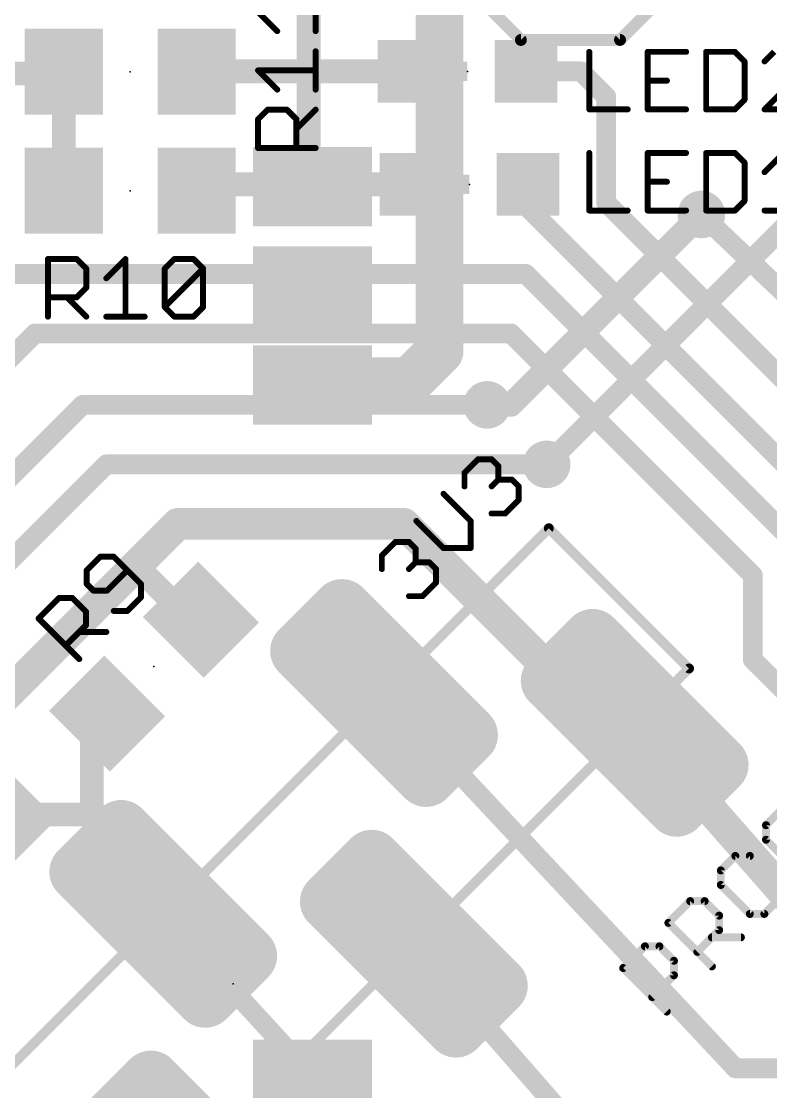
# Model space of a CAD drawing. Extents: x -1.6 to 81.6, y -2 to 51.3.
# Drawn here: x 16.59 to 26.19, y 25.95 to 39.66 of the extents above; entities that cross this region are included whole.
import ezdxf

# ---------------------------------------------------------------- set-up
doc = ezdxf.new("R2010")
doc.units = 0
for name, color, linetype in [('1', 22, 'CONTINUOUS'), ('16', 175, 'CONTINUOUS'), ('18', 82, 'CONTINUOUS'), ('21', 253, 'CONTINUOUS'), ('23', 7, 'CONTINUOUS'), ('25', 253, 'CONTINUOUS')]:
    doc.layers.add(name, color=color, linetype=linetype)

# ---------------------------------------------------------------- blocks, each defined once
blk = doc.blocks.new('RECT')
blk.add_solid([(-0.5, -0.5), (0.5, -0.5), (-0.5, 0.5), (0.5, 0.5)])
blk = doc.blocks.new('RECT487680X243840R50')
at = {"const_width": 0.381}
blk.add_lwpolyline([(1.3335, -0.381), (1.3335, 0.381, 0.4142), (1.143, 0.5715), (-1.143, 0.5715, 0.4142), (-1.3335, 0.381), (-1.3335, -0.381, 0.4142), (-1.143, -0.5715), (1.143, -0.5715, 0.4142)], format="xyb", close=True, dxfattribs=at)
blk.add_solid([(-1.1684, -0.4064), (1.1684, -0.4064), (-1.1684, 0.4064), (1.1684, 0.4064)])
blk = doc.blocks.new('ROUNDV')
at = {"const_width": 0.5}
blk.add_lwpolyline([(0, -0.25, 1), (0, 0.25, 1), (0, -0.25)], format="xyb", dxfattribs=at)

msp = doc.modelspace()

# ---------------------------------------------------------------- linework, layer by layer
at = {"layer": '1'}
for points, const_width in [([(17.0076, 38.9908), (16.0932, 38.9908)], 0.3048), ([(17.0076, 38.9908), (17.1096, 38.9908)], 0.3048), ([(17.1096, 38.9908), (17.1332, 39.0144)], 0.3048), ([(17.1332, 37.4904), (17.1332, 39.0144)], 0.3048), ([(18.8332, 39.0144), (18.8374, 39.0186)], 0.3048), ([(18.8374, 39.0186), (21.5526, 39.0186)], 0.3048), ([(23.7566, 39.0186), (23.0526, 39.0186)], 0.254), ([(23.7566, 39.0186), (24.0792, 38.696)], 0.254), ([(24.0792, 38.696), (24.0792, 37.338)], 0.254), ([(18.8332, 37.4904), (18.9136, 37.5708)], 0.3048), ([(18.9136, 37.5708), (21.578, 37.5708)], 0.3048), ([(23.078, 37.3983), (23.078, 37.5708)], 0.254), ([(23.078, 37.2724), (23.078, 37.5708)], 0.254), ([(17.1332, 37.4904), (17.0076, 37.3648)], 0.3048), ([(24.0792, 37.338), (27.9722, 33.445)], 0.254), ([(33.3756, 26.9748), (23.078, 37.2724)], 0.254), ([(28.3464, 34.29), (25.2984, 37.1856)], 0.254), ([(23.05, 36.4236), (16.1544, 36.4236)], 0.254), ([(27.1272, 32.3464), (23.05, 36.4236)], 0.254), ([(16.1544, 35.052), (16.764, 35.6616)], 0.254), ([(21.78, 35.6616), (16.764, 35.6616)], 0.254), ([(21.78, 35.6616), (22.86, 35.6616)], 0.254), ([(22.86, 35.6616), (25.9588, 32.5628)], 0.254), ([(17.3736, 34.7472), (11.43, 28.8036)], 0.254), ([(22.5552, 34.7472), (17.3736, 34.7472)], 0.254), ([(17.6784, 33.9852), (11.7348, 28.0416)], 0.254), ([(22.7076, 33.9852), (17.6784, 33.9852)], 0.254), ([(23.3172, 33.9852), (22.7076, 33.9852)], 0.254), ([(18.5928, 33.2232), (18.0594, 32.6898)], 0.4064), ([(21.4884, 33.2232), (18.5928, 33.2232)], 0.4064), ([(23.427, 31.2846), (21.4884, 33.2232)], 0.4064), ([(18.0594, 32.6898), (16.9926, 31.623)], 0.4064), ([(18.7538, 31.9954), (18.0594, 32.6898)], 0.3048), ([(25.9588, 32.5628), (25.9588, 31.4828)], 0.254), ([(18.889, 31.9954), (18.7538, 31.9954)], 0.3048), ([(16.9926, 31.623), (13.1064, 27.7368)], 0.4064), ([(17.0659, 31.623), (16.9926, 31.623)], 0.254), ([(24.4447, 30.675), (23.427, 31.2846)], 0.6096), ([(26.6192, 30.8224), (25.9588, 31.4828)], 0.254), ([(21.2344, 31.0569), (25.7361, 26.2504)], 0.254), ([(17.4916, 30.598), (17.687, 30.7934)], 0.3048), ([(26.6209, 28.194), (24.4447, 30.675)], 0.4064), ([(17.4916, 29.5003), (17.4916, 30.598)], 0.3048), ([(17.4916, 29.5003), (16.3939, 29.5003)], 0.3048), ([(18.406, 28.2284), (17.4916, 29.5003)], 0.3048), ([(18.406, 28.2284), (21.7048, 24.6248)], 0.254), ([(21.6162, 27.8466), (23.7204, 25.4376)], 0.254), ([(25.7361, 26.2504), (25.908, 26.2504)], 0.254), ([(30.2768, 26.2504), (25.908, 26.2504)], 0.254)]:
    msp.add_lwpolyline(points, dxfattribs=dict(at, const_width=const_width))
for points, const_width in [([(17.0076, 39.067, 1), (17.0076, 38.9146)], 0.1524), ([(17.0076, 38.9146, 1), (17.0076, 39.067)], 0.1524), ([(17.0557, 39.0447, 1), (17.1635, 38.9369)], 0.1524), ([(17.2094, 39.0144, 1), (17.057, 39.0144)], 0.1524), ([(17.1871, 38.9605, 1), (17.0793, 39.0683)], 0.1524), ([(17.1096, 38.9146, 1), (17.1096, 39.067)], 0.1524), ([(18.7793, 39.0683, 1), (18.8871, 38.9605)], 0.1524), ([(18.8374, 39.0948, 1), (18.8374, 38.9424)], 0.1524), ([(18.8913, 38.9647, 1), (18.7835, 39.0725)], 0.1524), ([(21.5526, 38.9424, 1), (21.5526, 39.0948)], 0.1524), ([(23.0526, 39.0821, 1), (23.0526, 38.9551)], 0.127), ([(23.8015, 39.0635, 1), (23.7117, 38.9737)], 0.127), ([(23.7566, 38.9551, 1), (23.7566, 39.0821)], 0.127), ([(24.1427, 38.696, 1), (24.0157, 38.696)], 0.127), ([(24.0343, 38.6511, 1), (24.1241, 38.7409)], 0.127), ([(18.9136, 37.647, 1), (18.9136, 37.4946)], 0.1524), ([(18.9675, 37.5169, 1), (18.8597, 37.6247)], 0.1524), ([(21.578, 37.4946, 1), (21.578, 37.647)], 0.1524), ([(23.1415, 37.5708, 1), (23.0145, 37.5708)], 0.127), ([(23.1415, 37.5708, 1), (23.0145, 37.5708)], 0.127), ([(17.057, 37.4904, 1), (17.2094, 37.4904)], 0.1524), ([(17.1871, 37.4365, 1), (17.0793, 37.5443)], 0.1524), ([(18.7793, 37.5443, 1), (18.8871, 37.4365)], 0.1524), ([(16.9537, 37.4187, 1), (17.0615, 37.3109)], 0.1524), ([(23.0145, 37.3983, 1), (23.1415, 37.3983)], 0.127), ([(24.1241, 37.3829, 1), (24.0343, 37.2931)], 0.127), ([(23.1229, 37.3173, 1), (23.0331, 37.2275)], 0.127), ([(23.0145, 37.2724, 1), (23.1415, 37.2724)], 0.127), ([(24.0157, 37.338, 1), (24.1427, 37.338)], 0.127), ([(25.3421, 37.2316, 1), (25.2547, 37.1396)], 0.127), ([(23.0949, 36.4685, 1), (23.0051, 36.3787)], 0.127), ([(23.05, 36.3601, 1), (23.05, 36.4871)], 0.127), ([(16.764, 35.7251, 1), (16.764, 35.5981)], 0.127), ([(16.8089, 35.6167, 1), (16.7191, 35.7065)], 0.127), ([(21.78, 35.7251, 1), (21.78, 35.5981)], 0.127), ([(21.78, 35.5981, 1), (21.78, 35.7251)], 0.127), ([(22.9049, 35.7065, 1), (22.8151, 35.6167)], 0.127), ([(22.86, 35.5981, 1), (22.86, 35.7251)], 0.127), ([(17.3736, 34.8107, 1), (17.3736, 34.6837)], 0.127), ([(17.4185, 34.7023, 1), (17.3287, 34.7921)], 0.127), ([(22.5552, 34.6837, 1), (22.5552, 34.8107)], 0.127), ([(17.6784, 34.0487, 1), (17.6784, 33.9217)], 0.127), ([(17.7233, 33.9403, 1), (17.6335, 34.0301)], 0.127), ([(22.7076, 34.0487, 1), (22.7076, 33.9217)], 0.127), ([(22.7076, 33.9217, 1), (22.7076, 34.0487)], 0.127), ([(23.3172, 33.9217, 1), (23.3172, 34.0487)], 0.127), ([(18.5928, 33.3248, 1), (18.5928, 33.1216)], 0.2032), ([(18.6646, 33.1514, 1), (18.521, 33.295)], 0.2032), ([(21.5602, 33.295, 1), (21.4166, 33.1514)], 0.2032), ([(21.4884, 33.1216, 1), (21.4884, 33.3248)], 0.2032), ([(17.9876, 32.7616, 1), (18.1312, 32.618)], 0.2032), ([(18.1312, 32.618, 1), (17.9876, 32.7616)], 0.2032), ([(18.1133, 32.7437, 1), (18.0055, 32.6359)], 0.1524), ([(26.0223, 32.5628, 1), (25.8953, 32.5628)], 0.127), ([(25.9139, 32.5179, 1), (26.0037, 32.6077)], 0.127), ([(18.7538, 32.0716, 1), (18.7538, 31.9192)], 0.1524), ([(18.6999, 31.9416, 1), (18.8076, 32.0493)], 0.1524), ([(18.889, 31.9192, 1), (18.889, 32.0716)], 0.1524), ([(17.0644, 31.5512, 1), (16.9208, 31.6948)], 0.2032), ([(16.9208, 31.6948, 1), (17.0644, 31.5512)], 0.2032), ([(16.9926, 31.6865, 1), (16.9926, 31.5595)], 0.127), ([(17.0659, 31.5595, 1), (17.0659, 31.6865)], 0.127), ([(23.5053, 31.4154, 1), (23.3487, 31.1539)], 0.3048), ([(26.0037, 31.5277, 1), (25.9139, 31.4379)], 0.127), ([(25.8953, 31.4828, 1), (26.0223, 31.4828)], 0.127), ([(23.3551, 31.2128, 1), (23.4988, 31.3565)], 0.2032), ([(21.2807, 31.1003, 1), (21.1881, 31.0134)], 0.127), ([(17.7408, 30.7395, 1), (17.6331, 30.8472)], 0.1524), ([(24.3664, 30.5443, 1), (24.523, 30.8058)], 0.3048), ([(24.521, 30.742, 1), (24.3683, 30.608)], 0.2032), ([(17.5678, 30.598, 1), (17.4154, 30.598)], 0.1524), ([(17.4377, 30.6519, 1), (17.5455, 30.5441)], 0.1524), ([(17.5534, 29.5448, 1), (17.4297, 29.4558)], 0.1524), ([(17.4916, 29.4241, 1), (17.4916, 29.5765)], 0.1524), ([(17.4154, 29.5003, 1), (17.5678, 29.5003)], 0.1524), ([(18.3441, 28.1839, 1), (18.4678, 28.2729)], 0.1524), ([(18.4528, 28.2713, 1), (18.3591, 28.1855)], 0.127), ([(21.6641, 27.8884, 1), (21.5684, 27.8048)], 0.127), ([(25.7361, 26.3139, 1), (25.7361, 26.1869)], 0.127), ([(25.6897, 26.207, 1), (25.7824, 26.2938)], 0.127), ([(25.908, 26.3139, 1), (25.908, 26.1869)], 0.127), ([(25.908, 26.1869, 1), (25.908, 26.3139)], 0.127)]:
    msp.add_lwpolyline(points, format="xyb", dxfattribs=dict(at, const_width=const_width))
at = {"layer": '16'}
for points, const_width in [([(21.9456, 38.4048), (21.9456, 40.8432)], 0.6096), ([(20.2692, 37.592), (20.2692, 40.386)], 0.3048), ([(21.9456, 35.433), (21.9456, 38.4048)], 0.6096), ([(20.32, 37.5412), (20.2692, 37.592)], 0.3048), ([(22.86, 34.7472), (25.2984, 37.1856)], 0.3048), ([(26.5176, 37.1856), (23.622, 34.29)], 0.254), ([(21.5646, 35.052), (21.9456, 35.433)], 0.6096), ([(20.32, 35.0012), (20.3708, 35.052)], 0.6096), ([(20.3708, 35.052), (21.336, 35.052)], 0.6096), ([(21.336, 35.052), (21.5646, 35.052)], 0.6096), ([(22.5552, 34.7472), (22.86, 34.7472)], 0.3048), ([(23.622, 34.29), (23.3172, 33.9852)], 0.254)]:
    msp.add_lwpolyline(points, dxfattribs=dict(at, const_width=const_width))
for points, const_width in [([(22.098, 38.4048, 1), (21.7932, 38.4048)], 0.3048), ([(21.7932, 38.4048, 1), (22.098, 38.4048)], 0.3048), ([(20.3231, 37.6459, 1), (20.2153, 37.5381)], 0.1524), ([(20.193, 37.592, 1), (20.3454, 37.592)], 0.1524), ([(20.2661, 37.4873, 1), (20.3739, 37.5951)], 0.1524), ([(25.3523, 37.1317, 1), (25.2445, 37.2395)], 0.1524), ([(22.0534, 35.3252, 1), (21.8378, 35.5408)], 0.3048), ([(21.7932, 35.433, 1), (22.098, 35.433)], 0.3048), ([(20.2122, 35.109, 1), (20.4278, 34.8934)], 0.3048), ([(20.3708, 35.2044, 1), (20.3708, 34.8996)], 0.3048), ([(20.4786, 34.9442, 1), (20.263, 35.1598)], 0.3048), ([(21.336, 35.2044, 1), (21.336, 34.8996)], 0.3048), ([(21.336, 34.8996, 1), (21.336, 35.2044)], 0.3048), ([(21.4568, 35.1598, 1), (21.6724, 34.9442)], 0.3048), ([(21.5646, 34.8996, 1), (21.5646, 35.2044)], 0.3048), ([(22.5552, 34.8234, 1), (22.5552, 34.671)], 0.1524), ([(22.8061, 34.8011, 1), (22.9139, 34.6933)], 0.1524), ([(22.86, 34.671, 1), (22.86, 34.8234)], 0.1524), ([(23.6669, 34.2451, 1), (23.5771, 34.3349)], 0.127), ([(23.5771, 34.3349, 1), (23.6669, 34.2451)], 0.127), ([(23.2723, 34.0301, 1), (23.3621, 33.9403)], 0.127)]:
    msp.add_lwpolyline(points, format="xyb", dxfattribs=dict(at, const_width=const_width))
at = {"layer": '21'}
for points, const_width in [([(22.352, 40.0558), (22.987, 39.4208)], 0.1524), ([(24.892, 40.0558), (24.257, 39.4208)], 0.1524), ([(24.257, 39.4208), (22.987, 39.4208)], 0.1524), ([(13.4668, 23.2893), (23.3451, 33.1676)], 0.127), ([(23.3451, 33.1676), (25.1412, 31.3715)], 0.127), ([(25.1412, 31.3715), (15.2629, 21.4932)], 0.127)]:
    msp.add_lwpolyline(points, dxfattribs=dict(at, const_width=const_width))
for points, const_width in [([(22.987, 39.4589, 1), (22.987, 39.3827)], 0.0762), ([(22.9601, 39.3939, 1), (23.0139, 39.4477)], 0.0762), ([(24.2301, 39.4477, 1), (24.2839, 39.3939)], 0.0762), ([(24.257, 39.3827, 1), (24.257, 39.4589)], 0.0762), ([(23.3676, 33.19, 1), (23.3227, 33.1451)], 0.0635), ([(23.3676, 33.1451, 1), (23.3227, 33.19)], 0.0635), ([(25.1636, 31.3491, 1), (25.1187, 31.394)], 0.0635), ([(25.1187, 31.3491, 1), (25.1636, 31.394)], 0.0635)]:
    msp.add_lwpolyline(points, format="xyb", dxfattribs=dict(at, const_width=const_width))
at = {"layer": '23'}
for p in [(17.9832, 39.0144), (22.3026, 39.0186), (22.328, 37.5708), (17.9832, 37.4904), (18.288, 31.3944), (19.304, 27.3304)]:
    msp.add_point(p, dxfattribs=at)
at = {"layer": '25'}
for points, const_width in [([(20.3581, 39.5333), (20.3581, 40.0248)], 0.0762), ([(19.8666, 39.5333), (19.6209, 39.7791)], 0.0762), ([(20.3581, 38.7849), (20.3581, 39.2764)], 0.0762), ([(23.8633, 39.2685), (23.8633, 38.5313)], 0.0762), ([(25.1032, 39.2685), (24.6117, 39.2685)], 0.0762), ([(24.6117, 39.2685), (24.6117, 38.5313)], 0.0762), ([(25.3601, 39.2685), (25.3601, 38.5313)], 0.0762), ([(25.7287, 39.2685), (25.3601, 39.2685)], 0.0762), ([(25.8516, 39.1457), (25.7287, 39.2685)], 0.0762), ([(26.2314, 39.2685), (26.1085, 39.1457)], 0.0762), ([(19.8666, 38.7849), (19.6209, 39.0307)], 0.0762), ([(19.6209, 39.0307), (20.3581, 39.0307)], 0.0762), ([(25.8516, 38.6542), (25.8516, 39.1457)], 0.0762), ([(24.6117, 38.8999), (24.8575, 38.8999)], 0.0762), ([(26.1085, 38.5313), (26.6, 39.0228)], 0.0762), ([(25.7287, 38.5313), (25.8516, 38.6542)], 0.0762), ([(19.6209, 38.4051), (19.7437, 38.528)], 0.0762), ([(19.7437, 38.528), (19.9895, 38.528)], 0.0762), ([(19.9895, 38.528), (20.1124, 38.4051)], 0.0762), ([(20.1124, 38.2822), (20.3581, 38.528)], 0.0762), ([(23.8633, 38.5313), (24.3548, 38.5313)], 0.0762), ([(24.6117, 38.5313), (25.1032, 38.5313)], 0.0762), ([(25.3601, 38.5313), (25.7287, 38.5313)], 0.0762), ([(26.6, 38.5313), (26.1085, 38.5313)], 0.0762), ([(19.6209, 38.0365), (19.6209, 38.4051)], 0.0762), ([(20.1124, 38.4051), (20.1124, 38.0365)], 0.0762), ([(20.3581, 38.0365), (19.6209, 38.0365)], 0.0762), ([(23.8633, 37.9731), (23.8633, 37.2359)], 0.0762), ([(25.1032, 37.9731), (24.6117, 37.9731)], 0.0762), ([(24.6117, 37.9731), (24.6117, 37.2359)], 0.0762), ([(25.3601, 37.9731), (25.3601, 37.2359)], 0.0762), ([(25.7287, 37.9731), (25.3601, 37.9731)], 0.0762), ([(25.8516, 37.8503), (25.7287, 37.9731)], 0.0762), ([(26.1085, 37.7274), (26.3543, 37.9731)], 0.0762), ([(25.8516, 37.3588), (25.8516, 37.8503)], 0.0762), ([(24.6117, 37.6045), (24.8575, 37.6045)], 0.0762), ([(25.7287, 37.2359), (25.8516, 37.3588)], 0.0762), ([(23.8633, 37.2359), (24.3548, 37.2359)], 0.0762), ([(24.6117, 37.2359), (25.1032, 37.2359)], 0.0762), ([(25.3601, 37.2359), (25.7287, 37.2359)], 0.0762), ([(26.1085, 37.2359), (26.6, 37.2359)], 0.0762), ([(16.9291, 35.8775), (16.9291, 36.6147)], 0.0762), ([(16.9291, 36.6147), (17.2977, 36.6147)], 0.0762), ([(17.2977, 36.6147), (17.4206, 36.4919)], 0.0762), ([(17.6775, 36.369), (17.9233, 36.6147)], 0.0762), ([(17.9233, 36.6147), (17.9233, 35.8775)], 0.0762), ([(18.4259, 36.4919), (18.5488, 36.6147)], 0.0762), ([(18.5488, 36.6147), (18.7945, 36.6147)], 0.0762), ([(18.7945, 36.6147), (18.9174, 36.4919)], 0.0762), ([(17.4206, 36.4919), (17.4206, 36.2461)], 0.0762), ([(18.4259, 36.0004), (18.4259, 36.4919)], 0.0762), ([(18.4259, 36.0004), (18.9174, 36.4919)], 0.0762), ([(18.9174, 36.4919), (18.9174, 36.0004)], 0.0762), ([(17.4206, 36.2461), (17.2977, 36.1232)], 0.0762), ([(17.2977, 36.1232), (16.9291, 36.1232)], 0.0762), ([(17.1748, 36.1232), (17.4206, 35.8775)], 0.0762), ([(17.6775, 35.8775), (18.169, 35.8775)], 0.0762), ([(18.5488, 35.8775), (18.4259, 36.0004)], 0.0762), ([(18.7945, 35.8775), (18.5488, 35.8775)], 0.0762), ([(18.9174, 36.0004), (18.7945, 35.8775)], 0.0762), ([(22.2648, 33.8769), (22.4386, 34.0506)], 0.0762), ([(22.4386, 34.0506), (22.6123, 34.0506)], 0.0762), ([(22.6123, 34.0506), (22.6992, 33.9638)], 0.0762), ([(22.6992, 33.9638), (22.6992, 33.79)], 0.0762), ([(22.2648, 33.7031), (22.2648, 33.8769)], 0.0762), ([(22.6992, 33.79), (22.6123, 33.7031)], 0.0762), ([(22.6992, 33.79), (22.873, 33.79)], 0.0762), ([(22.873, 33.79), (22.9599, 33.7031)], 0.0762), ([(22.9599, 33.7031), (22.9599, 33.5293)], 0.0762), ([(22.3438, 33.2608), (21.9962, 33.6083)], 0.0762), ([(22.9599, 33.5293), (22.7861, 33.3556)], 0.0762), ([(22.7861, 33.3556), (22.6123, 33.3556)], 0.0762), ([(21.6487, 33.2608), (21.9962, 32.9133)], 0.0762), ([(22.3438, 32.9133), (22.3438, 33.2608)], 0.0762), ([(21.2064, 32.8185), (21.3801, 32.9922)], 0.0762), ([(21.3801, 32.9922), (21.5539, 32.9922)], 0.0762), ([(21.5539, 32.9922), (21.6408, 32.9053)], 0.0762), ([(21.6408, 32.9053), (21.6408, 32.7316)], 0.0762), ([(21.9962, 32.9133), (22.3438, 32.9133)], 0.0762), ([(17.5993, 32.8027), (17.4255, 32.6289)], 0.0762), ([(17.7731, 32.8027), (17.5993, 32.8027)], 0.0762), ([(18.1206, 32.4551), (17.7731, 32.8027)], 0.0762), ([(21.2064, 32.6447), (21.2064, 32.8185)], 0.0762), ([(21.6408, 32.7316), (21.5539, 32.6447)], 0.0762), ([(21.6408, 32.7316), (21.8146, 32.7316)], 0.0762), ([(21.8146, 32.7316), (21.9015, 32.6447)], 0.0762), ([(17.4255, 32.6289), (17.4255, 32.4551)], 0.0762), ([(17.6862, 32.3683), (17.9468, 32.6289)], 0.0762), ([(21.9015, 32.6447), (21.9014, 32.4709)], 0.0762), ([(17.4255, 32.4551), (17.5124, 32.3683)], 0.0762), ([(18.1206, 32.2814), (18.1206, 32.4551)], 0.0762), ([(21.9014, 32.4709), (21.7277, 32.2972)], 0.0762), ([(17.5124, 32.3683), (17.6862, 32.3683)], 0.0762), ([(16.8094, 32.0128), (17.0701, 32.2735)], 0.0762), ([(17.0701, 32.2735), (17.2439, 32.2735)], 0.0762), ([(17.2439, 32.2735), (17.4176, 32.0997)], 0.0762), ([(17.9468, 32.1076), (18.1206, 32.2814)], 0.0762), ([(21.7277, 32.2972), (21.5539, 32.2972)], 0.0762), ([(17.4176, 32.0997), (17.4176, 31.9259)], 0.0762), ([(17.7731, 32.1076), (17.9468, 32.1076)], 0.0762), ([(17.3307, 31.4915), (16.8094, 32.0128)], 0.0762), ([(17.4176, 31.9259), (17.157, 31.6653)], 0.0762), ([(17.3307, 31.8391), (17.6783, 31.8391)], 0.0762), ([(26.3126, 29.5494), (26.1268, 29.3636)], 0.1016), ([(26.1268, 29.3636), (26.1268, 29.1779)], 0.1016), ([(26.1268, 29.1779), (26.4983, 28.8064)], 0.1016), ([(25.7338, 28.9705), (25.548, 28.7848)], 0.1016), ([(25.9195, 28.9705), (25.7338, 28.9705)], 0.1016), ([(26.291, 28.599), (25.9195, 28.9705)], 0.1016), ([(25.548, 28.7848), (25.548, 28.599)], 0.1016), ([(25.548, 28.599), (25.9195, 28.2275)], 0.1016), ([(24.8763, 28.1131), (25.1549, 28.3917)], 0.1016), ([(25.1549, 28.3917), (25.3407, 28.3917)], 0.1016), ([(25.3407, 28.3917), (25.5264, 28.206)], 0.1016), ([(26.1053, 28.2275), (26.291, 28.4133)], 0.1016), ([(25.5264, 28.206), (25.5264, 28.0202)], 0.1016), ([(25.9195, 28.2275), (26.1053, 28.2275)], 0.1016), ([(25.4336, 27.5558), (24.8763, 28.1131)], 0.1016), ([(25.5264, 28.0202), (25.2478, 27.7416)], 0.1016), ([(25.4336, 27.9273), (25.8051, 27.9273)], 0.1016), ([(24.2975, 27.5343), (24.5761, 27.8129)], 0.1016), ([(24.5761, 27.8129), (24.7619, 27.8129)], 0.1016), ([(24.7619, 27.8129), (24.9476, 27.6272)], 0.1016), ([(24.8547, 26.977), (24.2975, 27.5343)], 0.1016), ([(24.9476, 27.6272), (24.9476, 27.4414)], 0.1016), ([(24.9476, 27.4414), (24.669, 27.1628)], 0.1016)]:
    msp.add_lwpolyline(points, dxfattribs=dict(at, const_width=const_width))
for points, const_width in [([(19.8531, 39.5199, 1), (19.8801, 39.5468)], 0.0381), ([(20.3391, 39.5333, 1), (20.3772, 39.5333)], 0.0381), ([(20.3772, 39.2764, 1), (20.3391, 39.2764)], 0.0381), ([(23.8824, 39.2685, 1), (23.8443, 39.2685)], 0.0381), ([(24.6117, 39.2876, 1), (24.6117, 39.2495)], 0.0381), ([(24.6308, 39.2685, 1), (24.5927, 39.2685)], 0.0381), ([(25.1032, 39.2495, 1), (25.1032, 39.2876)], 0.0381), ([(25.3601, 39.2876, 1), (25.3601, 39.2495)], 0.0381), ([(25.3792, 39.2685, 1), (25.3411, 39.2685)], 0.0381), ([(25.7422, 39.282, 1), (25.7153, 39.2551)], 0.0381), ([(25.7287, 39.2495, 1), (25.7287, 39.2876)], 0.0381), ([(19.6209, 39.0497, 1), (19.6209, 39.0116)], 0.0381), ([(19.6343, 39.0441, 1), (19.6074, 39.0172)], 0.0381), ([(20.3581, 39.0116, 1), (20.3581, 39.0497)], 0.0381), ([(25.8707, 39.1457, 1), (25.8326, 39.1457)], 0.0381), ([(25.8381, 39.1322, 1), (25.8651, 39.1591)], 0.0381), ([(26.0951, 39.1591, 1), (26.122, 39.1322)], 0.0381), ([(24.6117, 38.919, 1), (24.6117, 38.8809)], 0.0381), ([(24.8575, 38.8809, 1), (24.8575, 38.919)], 0.0381), ([(19.8531, 38.7714, 1), (19.8801, 38.7984)], 0.0381), ([(20.3391, 38.7849, 1), (20.3772, 38.7849)], 0.0381), ([(25.8326, 38.6542, 1), (25.8707, 38.6542)], 0.0381), ([(25.8651, 38.6407, 1), (25.8381, 38.6676)], 0.0381), ([(19.7437, 38.547, 1), (19.7437, 38.5089)], 0.0381), ([(19.7572, 38.5145, 1), (19.7303, 38.5415)], 0.0381), ([(20.003, 38.5415, 1), (19.976, 38.5145)], 0.0381), ([(19.9895, 38.5089, 1), (19.9895, 38.547)], 0.0381), ([(20.3716, 38.5145, 1), (20.3446, 38.5415)], 0.0381), ([(23.8633, 38.5504, 1), (23.8633, 38.5123)], 0.0381), ([(23.8443, 38.5313, 1), (23.8824, 38.5313)], 0.0381), ([(24.3548, 38.5123, 1), (24.3548, 38.5504)], 0.0381), ([(24.6117, 38.5504, 1), (24.6117, 38.5123)], 0.0381), ([(24.5927, 38.5313, 1), (24.6308, 38.5313)], 0.0381), ([(25.1032, 38.5123, 1), (25.1032, 38.5504)], 0.0381), ([(25.3601, 38.5504, 1), (25.3601, 38.5123)], 0.0381), ([(25.3411, 38.5313, 1), (25.3792, 38.5313)], 0.0381), ([(25.7153, 38.5448, 1), (25.7422, 38.5178)], 0.0381), ([(25.7287, 38.5123, 1), (25.7287, 38.5504)], 0.0381), ([(26.1085, 38.5504, 1), (26.1085, 38.5123)], 0.0381), ([(26.0951, 38.5448, 1), (26.122, 38.5178)], 0.0381), ([(19.6074, 38.4186, 1), (19.6343, 38.3916)], 0.0381), ([(19.6399, 38.4051, 1), (19.6018, 38.4051)], 0.0381), ([(20.1314, 38.4051, 1), (20.0933, 38.4051)], 0.0381), ([(20.0989, 38.3916, 1), (20.1258, 38.4186)], 0.0381), ([(20.0989, 38.2957, 1), (20.1258, 38.2688)], 0.0381), ([(19.6209, 38.0556, 1), (19.6209, 38.0175)], 0.0381), ([(19.6018, 38.0365, 1), (19.6399, 38.0365)], 0.0381), ([(20.0933, 38.0365, 1), (20.1314, 38.0365)], 0.0381), ([(20.3581, 38.0175, 1), (20.3581, 38.0556)], 0.0381), ([(23.8824, 37.9731, 1), (23.8443, 37.9731)], 0.0381), ([(24.6117, 37.9922, 1), (24.6117, 37.9541)], 0.0381), ([(24.6308, 37.9731, 1), (24.5927, 37.9731)], 0.0381), ([(25.1032, 37.9541, 1), (25.1032, 37.9922)], 0.0381), ([(25.3601, 37.9922, 1), (25.3601, 37.9541)], 0.0381), ([(25.3792, 37.9731, 1), (25.3411, 37.9731)], 0.0381), ([(25.7422, 37.9866, 1), (25.7153, 37.9597)], 0.0381), ([(25.7287, 37.9541, 1), (25.7287, 37.9922)], 0.0381), ([(25.8707, 37.8503, 1), (25.8326, 37.8503)], 0.0381), ([(25.8381, 37.8368, 1), (25.8651, 37.8637)], 0.0381), ([(26.0951, 37.7409, 1), (26.122, 37.7139)], 0.0381), ([(24.6117, 37.6236, 1), (24.6117, 37.5855)], 0.0381), ([(24.8575, 37.5855, 1), (24.8575, 37.6236)], 0.0381), ([(25.8326, 37.3588, 1), (25.8707, 37.3588)], 0.0381), ([(25.8651, 37.3453, 1), (25.8381, 37.3722)], 0.0381), ([(23.8633, 37.255, 1), (23.8633, 37.2169)], 0.0381), ([(23.8443, 37.2359, 1), (23.8824, 37.2359)], 0.0381), ([(24.3548, 37.2169, 1), (24.3548, 37.255)], 0.0381), ([(24.6117, 37.255, 1), (24.6117, 37.2169)], 0.0381), ([(24.5927, 37.2359, 1), (24.6308, 37.2359)], 0.0381), ([(25.1032, 37.2169, 1), (25.1032, 37.255)], 0.0381), ([(25.3601, 37.255, 1), (25.3601, 37.2169)], 0.0381), ([(25.3411, 37.2359, 1), (25.3792, 37.2359)], 0.0381), ([(25.7153, 37.2494, 1), (25.7422, 37.2224)], 0.0381), ([(25.7287, 37.2169, 1), (25.7287, 37.255)], 0.0381), ([(26.1085, 37.255, 1), (26.1085, 37.2169)], 0.0381), ([(16.9291, 36.6338, 1), (16.9291, 36.5957)], 0.0381), ([(16.9482, 36.6147, 1), (16.9101, 36.6147)], 0.0381), ([(17.3112, 36.6282, 1), (17.2842, 36.6013)], 0.0381), ([(17.2977, 36.5957, 1), (17.2977, 36.6338)], 0.0381), ([(17.9423, 36.6147, 1), (17.9042, 36.6147)], 0.0381), ([(17.9367, 36.6013, 1), (17.9098, 36.6282)], 0.0381), ([(18.5488, 36.6338, 1), (18.5488, 36.5957)], 0.0381), ([(18.5623, 36.6013, 1), (18.5353, 36.6282)], 0.0381), ([(18.808, 36.6282, 1), (18.7811, 36.6013)], 0.0381), ([(18.7945, 36.5957, 1), (18.7945, 36.6338)], 0.0381), ([(17.4396, 36.4919, 1), (17.4015, 36.4919)], 0.0381), ([(17.4071, 36.4784, 1), (17.4341, 36.5053)], 0.0381), ([(18.445, 36.4919, 1), (18.4069, 36.4919)], 0.0381), ([(18.4125, 36.5053, 1), (18.4394, 36.4784)], 0.0381), ([(18.9365, 36.4919, 1), (18.8984, 36.4919)], 0.0381), ([(18.9309, 36.4784, 1), (18.9039, 36.5053)], 0.0381), ([(18.9039, 36.4784, 1), (18.9309, 36.5053)], 0.0381), ([(17.664, 36.3825, 1), (17.691, 36.3555)], 0.0381), ([(17.4015, 36.2461, 1), (17.4396, 36.2461)], 0.0381), ([(17.4341, 36.2326, 1), (17.4071, 36.2596)], 0.0381), ([(16.9291, 36.1423, 1), (16.9291, 36.1042)], 0.0381), ([(17.1883, 36.1367, 1), (17.1614, 36.1098)], 0.0381), ([(17.2842, 36.1367, 1), (17.3112, 36.1098)], 0.0381), ([(17.2977, 36.1042, 1), (17.2977, 36.1423)], 0.0381), ([(17.4071, 35.864, 1), (17.4341, 35.891)], 0.0381), ([(17.6775, 35.8966, 1), (17.6775, 35.8585)], 0.0381), ([(18.169, 35.8585, 1), (18.169, 35.8966)], 0.0381), ([(18.4394, 36.0138, 1), (18.4125, 35.9869)], 0.0381), ([(18.4125, 36.0138, 1), (18.4394, 35.9869)], 0.0381), ([(18.4069, 36.0004, 1), (18.445, 36.0004)], 0.0381), ([(18.5488, 35.8966, 1), (18.5488, 35.8585)], 0.0381), ([(18.5353, 35.864, 1), (18.5623, 35.891)], 0.0381), ([(18.7811, 35.891, 1), (18.808, 35.864)], 0.0381), ([(18.7945, 35.8585, 1), (18.7945, 35.8966)], 0.0381), ([(18.8984, 36.0004, 1), (18.9365, 36.0004)], 0.0381), ([(18.9309, 35.9869, 1), (18.9039, 36.0138)], 0.0381), ([(16.9101, 35.8775, 1), (16.9482, 35.8775)], 0.0381), ([(17.9042, 35.8775, 1), (17.9423, 35.8775)], 0.0381), ([(22.4386, 34.0697, 1), (22.4386, 34.0316)], 0.0381), ([(22.452, 34.0372, 1), (22.4251, 34.0641)], 0.0381), ([(22.6258, 34.0641, 1), (22.5989, 34.0372)], 0.0381), ([(22.6123, 34.0316, 1), (22.6123, 34.0697)], 0.0381), ([(22.7183, 33.9638, 1), (22.6802, 33.9638)], 0.0381), ([(22.6857, 33.9503, 1), (22.7127, 33.9772)], 0.0381), ([(22.2513, 33.8903, 1), (22.2783, 33.8634)], 0.0381), ([(22.2838, 33.8769, 1), (22.2458, 33.8769)], 0.0381), ([(22.2458, 33.7031, 1), (22.2839, 33.7031)], 0.0381), ([(22.5989, 33.7166, 1), (22.6258, 33.6896)], 0.0381), ([(22.6992, 33.809, 1), (22.6992, 33.7709)], 0.0381), ([(22.6802, 33.79, 1), (22.7183, 33.79)], 0.0381), ([(22.7127, 33.7765, 1), (22.6857, 33.8035)], 0.0381), ([(22.8865, 33.8035, 1), (22.8595, 33.7765)], 0.0381), ([(22.873, 33.7709, 1), (22.873, 33.809)], 0.0381), ([(22.9789, 33.7031, 1), (22.9408, 33.7031)], 0.0381), ([(22.9464, 33.6896, 1), (22.9733, 33.7166)], 0.0381), ([(22.0097, 33.6218, 1), (21.9828, 33.5948)], 0.0381), ([(22.9408, 33.5293, 1), (22.9789, 33.5293)], 0.0381), ([(22.9733, 33.5159, 1), (22.9464, 33.5428)], 0.0381), ([(22.6123, 33.3746, 1), (22.6123, 33.3365)], 0.0381), ([(22.7726, 33.3691, 1), (22.7996, 33.3421)], 0.0381), ([(22.7861, 33.3365, 1), (22.7861, 33.3746)], 0.0381), ([(21.6622, 33.2743, 1), (21.6352, 33.2473)], 0.0381), ([(22.3628, 33.2608, 1), (22.3247, 33.2608)], 0.0381), ([(22.3303, 33.2473, 1), (22.3572, 33.2743)], 0.0381), ([(21.3801, 33.0113, 1), (21.3801, 32.9732)], 0.0381), ([(21.3936, 32.9788, 1), (21.3667, 33.0057)], 0.0381), ([(21.5674, 33.0057, 1), (21.5404, 32.9788)], 0.0381), ([(21.5539, 32.9732, 1), (21.5539, 33.0113)], 0.0381), ([(21.6599, 32.9053, 1), (21.6218, 32.9053)], 0.0381), ([(21.6273, 32.8919, 1), (21.6543, 32.9188)], 0.0381), ([(21.9962, 32.9323, 1), (21.9962, 32.8942)], 0.0381), ([(21.9828, 32.8998, 1), (22.0097, 32.9267)], 0.0381), ([(22.3247, 32.9133, 1), (22.3628, 32.9133)], 0.0381), ([(22.3438, 32.8942, 1), (22.3438, 32.9323)], 0.0381), ([(17.5993, 32.8217, 1), (17.5993, 32.7836)], 0.0381), ([(17.6128, 32.7892, 1), (17.5858, 32.8162)], 0.0381), ([(17.7865, 32.8162, 1), (17.7596, 32.7892)], 0.0381), ([(17.7731, 32.7836, 1), (17.7731, 32.8217)], 0.0381), ([(21.2254, 32.8185, 1), (21.1873, 32.8185)], 0.0381), ([(21.1929, 32.8319, 1), (21.2199, 32.805)], 0.0381), ([(21.6408, 32.7506, 1), (21.6408, 32.7125)], 0.0381), ([(21.6543, 32.7181, 1), (21.6273, 32.745)], 0.0381), ([(21.828, 32.745, 1), (21.8011, 32.7181)], 0.0381), ([(21.8146, 32.7125, 1), (21.8146, 32.7506)], 0.0381), ([(17.4121, 32.6424, 1), (17.439, 32.6154)], 0.0381), ([(17.4446, 32.6289, 1), (17.4065, 32.6289)], 0.0381), ([(17.9603, 32.6154, 1), (17.9334, 32.6424)], 0.0381), ([(21.1873, 32.6447, 1), (21.2254, 32.6447)], 0.0381), ([(21.5404, 32.6582, 1), (21.5674, 32.6312)], 0.0381), ([(21.6218, 32.7316, 1), (21.6599, 32.7316)], 0.0381), ([(21.9205, 32.6447, 1), (21.8824, 32.6447)], 0.0381), ([(21.888, 32.6312, 1), (21.9149, 32.6582)], 0.0381), ([(17.439, 32.4686, 1), (17.4121, 32.4417)], 0.0381), ([(18.1396, 32.4551, 1), (18.1016, 32.4551)], 0.0381), ([(18.1071, 32.4417, 1), (18.1341, 32.4686)], 0.0381), ([(21.8824, 32.4709, 1), (21.9205, 32.4709)], 0.0381), ([(21.9149, 32.4575, 1), (21.888, 32.4844)], 0.0381), ([(17.4065, 32.4551, 1), (17.4446, 32.4551)], 0.0381), ([(17.5124, 32.3873, 1), (17.5124, 32.3492)], 0.0381), ([(17.4989, 32.3548, 1), (17.5259, 32.3817)], 0.0381), ([(17.6727, 32.3817, 1), (17.6997, 32.3548)], 0.0381), ([(17.6862, 32.3492, 1), (17.6862, 32.3873)], 0.0381), ([(17.0701, 32.2925, 1), (17.0701, 32.2544)], 0.0381), ([(17.0836, 32.26, 1), (17.0566, 32.2869)], 0.0381), ([(17.2573, 32.2869, 1), (17.2304, 32.26)], 0.0381), ([(17.2439, 32.2544, 1), (17.2439, 32.2925)], 0.0381), ([(18.1015, 32.2814, 1), (18.1396, 32.2814)], 0.0381), ([(18.1341, 32.2679, 1), (18.1071, 32.2949)], 0.0381), ([(21.5539, 32.3162, 1), (21.5539, 32.2781)], 0.0381), ([(21.7142, 32.3106, 1), (21.7412, 32.2837)], 0.0381), ([(21.7277, 32.2781, 1), (21.7277, 32.3162)], 0.0381), ([(17.4367, 32.0997, 1), (17.3986, 32.0997)], 0.0381), ([(17.4042, 32.0862, 1), (17.4311, 32.1132)], 0.0381), ([(17.7731, 32.1267, 1), (17.7731, 32.0886)], 0.0381), ([(17.9334, 32.1211, 1), (17.9603, 32.0941)], 0.0381), ([(17.9468, 32.0886, 1), (17.9468, 32.1267)], 0.0381), ([(16.8229, 32.0263, 1), (16.796, 31.9994)], 0.0381), ([(16.796, 32.0263, 1), (16.8229, 31.9994)], 0.0381), ([(17.3986, 31.9259, 1), (17.4367, 31.9259)], 0.0381), ([(17.4311, 31.9125, 1), (17.4042, 31.9394)], 0.0381), ([(17.3307, 31.8581, 1), (17.3307, 31.82)], 0.0381), ([(17.6783, 31.82, 1), (17.6783, 31.8581)], 0.0381), ([(17.1435, 31.6788, 1), (17.1704, 31.6518)], 0.0381), ([(17.3173, 31.4781, 1), (17.3442, 31.505)], 0.0381), ([(26.1522, 29.3636, 1), (26.1014, 29.3636)], 0.0508), ([(26.1089, 29.3816, 1), (26.1448, 29.3457)], 0.0508), ([(26.1014, 29.1779, 1), (26.1522, 29.1779)], 0.0508), ([(26.1448, 29.1958, 1), (26.1089, 29.1599)], 0.0508), ([(25.7338, 28.9959, 1), (25.7338, 28.9451)], 0.0508), ([(25.7517, 28.9526, 1), (25.7158, 28.9885)], 0.0508), ([(25.9375, 28.9885, 1), (25.9016, 28.9526)], 0.0508), ([(25.9195, 28.9451, 1), (25.9195, 28.9959)], 0.0508), ([(25.5734, 28.7848, 1), (25.5226, 28.7848)], 0.0508), ([(25.5301, 28.8028, 1), (25.566, 28.7668)], 0.0508), ([(25.566, 28.617, 1), (25.5301, 28.5811)], 0.0508), ([(25.5226, 28.599, 1), (25.5734, 28.599)], 0.0508), ([(25.1549, 28.4171, 1), (25.1549, 28.3663)], 0.0508), ([(25.1729, 28.3738, 1), (25.137, 28.4097)], 0.0508), ([(25.3587, 28.4097, 1), (25.3227, 28.3738)], 0.0508), ([(25.3407, 28.3663, 1), (25.3407, 28.4171)], 0.0508), ([(25.5518, 28.206, 1), (25.501, 28.206)], 0.0508), ([(25.5085, 28.188, 1), (25.5444, 28.2239)], 0.0508), ([(25.9195, 28.2529, 1), (25.9195, 28.2021)], 0.0508), ([(25.9016, 28.2096, 1), (25.9375, 28.2455)], 0.0508), ([(26.0873, 28.2455, 1), (26.1232, 28.2096)], 0.0508), ([(26.1053, 28.2021, 1), (26.1053, 28.2529)], 0.0508), ([(24.8943, 28.1311, 1), (24.8584, 28.0951)], 0.0508), ([(24.8584, 28.1311, 1), (24.8943, 28.0951)], 0.0508), ([(25.4336, 27.9527, 1), (25.4336, 27.9019)], 0.0508), ([(25.501, 28.0202, 1), (25.5518, 28.0202)], 0.0508), ([(25.5444, 28.0023, 1), (25.5085, 28.0382)], 0.0508), ([(25.8051, 27.9019, 1), (25.8051, 27.9527)], 0.0508), ([(24.5761, 27.8383, 1), (24.5761, 27.7875)], 0.0508), ([(24.5941, 27.7949, 1), (24.5582, 27.8309)], 0.0508), ([(24.7798, 27.8309, 1), (24.7439, 27.7949)], 0.0508), ([(24.7619, 27.7875, 1), (24.7619, 27.8383)], 0.0508), ([(25.2299, 27.7596, 1), (25.2658, 27.7236)], 0.0508), ([(24.3155, 27.5522, 1), (24.2795, 27.5163)], 0.0508), ([(24.2795, 27.5522, 1), (24.3155, 27.5163)], 0.0508), ([(24.973, 27.6271, 1), (24.9222, 27.6272)], 0.0508), ([(24.9297, 27.6092, 1), (24.9656, 27.6451)], 0.0508), ([(25.4156, 27.5379, 1), (25.4515, 27.5738)], 0.0508), ([(24.9222, 27.4414, 1), (24.973, 27.4414)], 0.0508), ([(24.9656, 27.4234, 1), (24.9297, 27.4594)], 0.0508), ([(24.651, 27.1807, 1), (24.687, 27.1448)], 0.0508), ([(24.8368, 26.9591, 1), (24.8727, 26.995)], 0.0508)]:
    msp.add_lwpolyline(points, format="xyb", dxfattribs=dict(at, const_width=const_width))

# ---------------------------------------------------------------- block references
at = {"layer": '1', "yscale": 1.1}
for p in [(17.1332, 39.0144), (18.8332, 39.0144), (17.1332, 37.4904), (18.8332, 37.4904)]:
    msp.add_blockref('RECT', p, dxfattribs=at)
at = {"layer": '1', "xscale": 0.8, "yscale": 0.8, "rotation": 90}
for p in [(21.5526, 39.0186), (23.0526, 39.0186), (21.578, 37.5708), (23.078, 37.5708)]:
    msp.add_blockref('RECT', p, dxfattribs=at)
at = {"layer": '1', "yscale": 1.1, "rotation": 225}
for p in [(18.889, 31.9954), (17.687, 30.7934)]:
    msp.add_blockref('RECT', p, dxfattribs=at)
at = {"layer": '1', "rotation": 135}
for p in [(21.2344, 31.0569), (24.4447, 30.675), (18.406, 28.2284), (21.6162, 27.8466), (15.5775, 25.4), (18.7878, 25.0182)]:
    msp.add_blockref('RECT487680X243840R50', p, dxfattribs=at)
at = {"layer": '1', "xscale": 1.1, "rotation": 45}
msp.add_blockref('RECT', (16.2982, 29.4046), dxfattribs=at)
at = {"layer": '16', "xscale": 1.016, "yscale": 1.524, "rotation": 270}
for p in [(20.32, 37.5412), (20.32, 36.2712), (20.32, 35.0012), (20.32, 26.1112)]:
    msp.add_blockref('RECT', p, dxfattribs=at)
at = {"layer": '18', "xscale": 0.6096, "yscale": 0.6096}
for p in [(25.2984, 37.1856), (25.2984, 37.1856), (22.5552, 34.7472), (22.5552, 34.7472), (23.3172, 33.9852), (23.3172, 33.9852)]:
    msp.add_blockref('ROUNDV', p, dxfattribs=at)
at = {"layer": '21', "xscale": 0.25, "yscale": 0.25, "rotation": 90}
for p in [(22.1776, 39.0186), (22.203, 37.5708)]:
    msp.add_blockref('RECT', p, dxfattribs=at)

doc.saveas('drawing.dxf')
